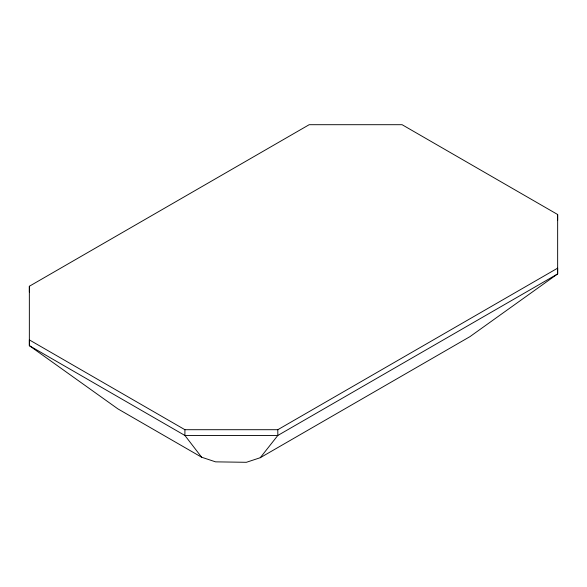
<?xml version="1.0" encoding="UTF-8"?>
<svg xmlns="http://www.w3.org/2000/svg" width="587" height="587" viewBox="0 0 587 587"><rect width="100%" height="100%" fill="white"/><g stroke="black" fill="none" stroke-linecap="round" stroke-linejoin="round"><path stroke-width="0.88" d="M29.35 286.258L29.35 345.662L117.877 408.868L201.649 457.236L215.576 461.852L246.379 462.299L260.254 457.713L469.952 336.644L557.65 273.916L557.65 214.512L402.088 124.701L309.188 124.701L29.35 286.258L29.35 292.025M260.254 457.713L277.812 435.473L557.65 273.916L557.65 268.149L277.812 429.706L184.912 429.706L29.35 339.895L29.35 345.662L184.912 435.473L201.649 457.236M557.65 214.512L557.65 220.279M277.812 429.706L277.812 435.473L184.912 435.473L184.912 429.706"/></g></svg>
